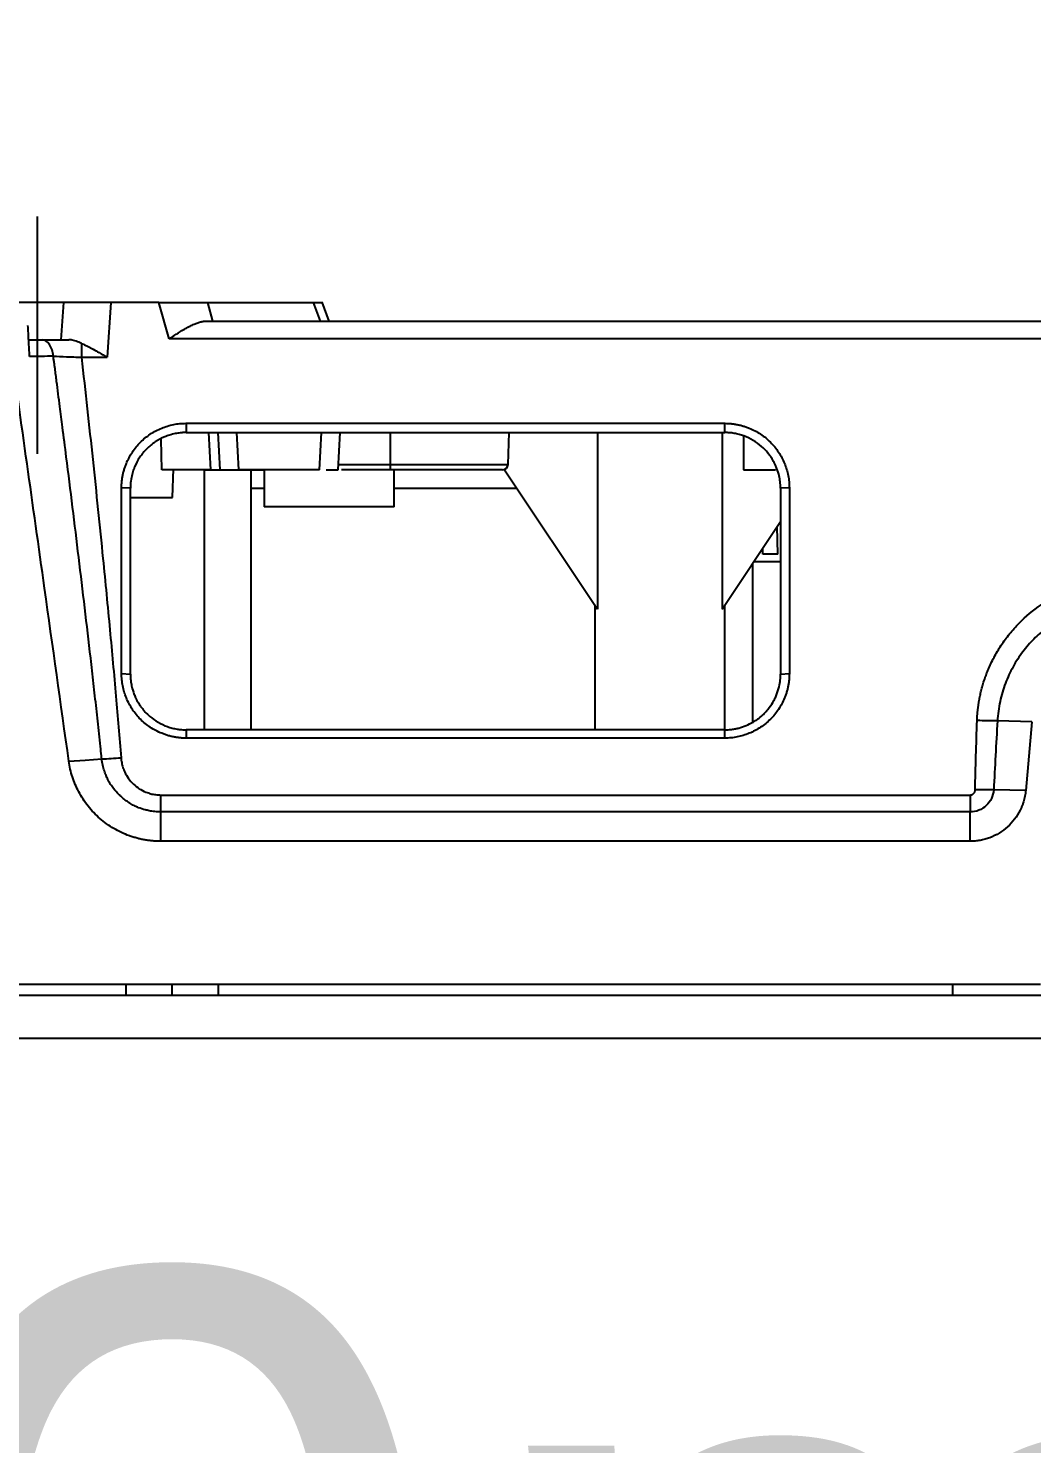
# Model space of a CAD drawing. Header units: millimetres. Extents: x 620 to 19791, y 2539 to 6969.
# Drawn here: x 7713.8 to 7767.8, y 3869.6 to 3945.7 of the extents above; entities that cross this region are included whole.
import ezdxf

# ---------------------------------------------------------------- set-up
doc = ezdxf.new("R2010")
doc.units = ezdxf.units.MM
doc.styles.get("Standard").update_dxf_attribs({"font": 'arial.ttf'})
doc.dimstyles.new('缩小5倍', dxfattribs={"dimtxt": 40, "dimasz": 20, "dimexe": 1, "dimexo": 0.2, "dimgap": 0, "dimtad": 1, "dimtoh": 1, "dimdec": 1, "dimzin": 9, "dimdsep": 46, "dimtxsty": 'Standard', "dimblk": '_FILLED', "dimcen": 0.2, "dimclrd": 256, "dimclre": 256, "dimclrt": 256, "dimadec": 1, "dimazin": 2, "dimtfac": 1, "dimtdec": 1, "dimtofl": 0, "dimtmove": 0, "dimatfit": 3, "dimldrblk": '_FILLED', "dimfxl": 1, "dimtolj": 1, "dimtzin": 0, "dimarcsym": 0})

# ---------------------------------------------------------------- blocks, each defined once
blk = doc.blocks.new('_FILLED')
at = {"color": 0, "linetype": 'ByBlock'}
blk.add_solid([(0, 0), (-1, 0.15), (-1, -0.15)], dxfattribs=at)
blk = doc.blocks.new('*D192')
at = {"lineweight": -2, "transparency": 16777216}
for p, q in [((7697.79, 3720.893), (7697.79, 3827.8)), ((7997.79, 3720.893), (7997.79, 3827.8)), ((7717.79, 3826.8), (7977.79, 3826.8))]:
    blk.add_line(p, q, dxfattribs=at)
at = {"layer": 'Defpoints', "color": 0, "transparency": 16777216}
for p in [(7997.79, 3826.8), (7697.79, 3720.693), (7997.79, 3720.693)]:
    blk.add_point(p, dxfattribs=at)
at = {"lineweight": -2, "transparency": 16777216, "xscale": 20, "yscale": 20, "zscale": 20, "rotation": 180}
blk.add_blockref('_FILLED', (7697.79, 3826.8), dxfattribs=at)
at = {"lineweight": -2, "transparency": 16777216, "xscale": 20, "yscale": 20, "zscale": 20}
blk.add_blockref('_FILLED', (7997.79, 3826.8), dxfattribs=at)
at = {"transparency": 16777216, "insert": (7847.79, 3852.693), "char_height": 40, "attachment_point": 5}
blk.add_mtext('\\A1;300mm [11 3/4"]', dxfattribs=at)

msp = doc.modelspace()

# ---------------------------------------------------------------- linework, layer by layer
at = {"color": 4}
msp.add_line((7714.28999, 3922.83991), (7714.28999, 3935.60384), dxfattribs=at)
at = {"color": 7, "linetype": 'Continuous', "lineweight": 25}
for p, q in [((7715.714, 3930.98079), (7701.9413, 3930.98079)), ((7715.57328, 3928.98079), (7715.714, 3930.98079)), ((7718.24203, 3930.98079), (7718.03456, 3928.0331)), ((7720.83189, 3930.98079), (7718.24203, 3930.98079)), ((7721.38564, 3929.03312), (7720.83189, 3930.98079)), ((7723.73629, 3929.98078), (7723.45197, 3930.98079)), ((7723.45197, 3930.98079), (7729.14439, 3930.98079)), ((7729.51902, 3929.98078), (7729.14439, 3930.98079)), ((7729.98778, 3929.98078), (7729.60729, 3930.99645)), ((7723.37672, 3929.98078), (7822.20327, 3929.98078)), ((7824.19435, 3929.03312), (7721.38564, 3929.03312)), ((7713.81643, 3928.98079), (7714.54242, 3928.98079)), ((7716.65876, 3928.78216), (7716.65876, 3928.03312)), ((7716.65876, 3928.03312), (7718.03456, 3928.0331)), ((7722.29049, 3924.48016), (7722.28979, 3923.98079)), ((7722.29049, 3924.48024), (7751.28959, 3924.48022)), ((7751.2901, 3923.98079), (7751.28959, 3924.48014)), ((7722.28979, 3923.98079), (7751.2901, 3923.98079)), ((7723.49962, 3923.98079), (7723.60489, 3921.97232)), ((7723.99963, 3923.98079), (7724.10488, 3921.97232)), ((7724.99963, 3923.98079), (7725.10457, 3921.97838)), ((7729.47542, 3921.97838), (7729.58036, 3923.98079)), ((7730.4751, 3921.97232), (7730.58036, 3923.98079)), ((7739.6255, 3922.27032), (7739.68523, 3923.98079)), ((7744.43589, 3923.98079), (7744.43589, 3914.48079)), ((7751.1441, 3923.98079), (7751.1441, 3914.48079)), ((7752.28999, 3923.79301), (7752.28999, 3921.97749)), ((7720.98133, 3921.98079), (7720.94475, 3923.62039)), ((7733.28999, 3921.98079), (7733.28999, 3922.27032)), ((7721.56738, 3920.47953), (7721.60811, 3922.0349)), ((7723.29, 3907.98078), (7723.29, 3921.98079)), ((7723.29, 3921.98079), (7726.51444, 3921.98079)), ((7725.79, 3907.98078), (7725.79, 3921.98079)), ((7726.49383, 3921.98079), (7726.49383, 3919.97694)), ((7733.28999, 3921.98079), (7730.65056, 3921.98079)), ((7733.49383, 3919.97694), (7733.49383, 3921.98079)), ((7739.43589, 3921.98079), (7744.43589, 3914.48079)), ((7719.29001, 3920.98068), (7718.81555, 3921.00399)), ((7718.81563, 3911.00771), (7718.8156, 3921.00399)), ((7719.28997, 3910.981), (7719.28998, 3920.98068)), ((7725.79, 3920.98079), (7726.49383, 3920.98079)), ((7733.49383, 3920.98079), (7740.10256, 3920.98079)), ((7754.76442, 3921.00351), (7754.28998, 3920.98069)), ((7754.29001, 3920.98069), (7754.29002, 3910.98079)), ((7754.76436, 3921.00352), (7754.76438, 3911.00744)), ((7751.1441, 3914.48079), (7754.29001, 3919.19966)), ((7753.34007, 3917.43079), (7753.33141, 3917.76175)), ((7752.79, 3908.39902), (7752.79, 3916.94963)), ((7754.29001, 3917.03079), (7752.8441, 3917.03079)), ((7754.28999, 3917.43091), (7754.28999, 3917.03079)), ((7744.29, 3914.69963), (7744.29, 3907.98078)), ((7751.28999, 3907.98134), (7751.28999, 3914.69963)), ((7718.81556, 3911.00771), (7719.29, 3910.98099)), ((7754.28999, 3910.98079), (7754.76446, 3911.00744)), ((7767.80904, 3908.41666), (7765.96473, 3908.45538)), ((7751.29022, 3907.98078), (7722.28989, 3907.98078)), ((7722.28989, 3907.98077), (7722.2902, 3907.5311)), ((7751.28969, 3907.53108), (7751.29022, 3907.98078)), ((7767.80905, 3908.41666), (7767.48556, 3904.71932)), ((7751.28969, 3907.53101), (7722.2902, 3907.53103)), ((7767.48556, 3904.71932), (7765.76461, 3904.74702)), ((7720.92095, 3904.47198), (7764.49696, 3904.47198)), ((7764.49696, 3904.47198), (7764.49696, 3903.5593)), ((7720.93093, 3901.98079), (7720.931, 3903.55932)), ((7764.49697, 3903.5593), (7720.931, 3903.55932)), ((7764.49697, 3901.98079), (7764.49697, 3903.5593)), ((7764.49697, 3901.98079), (7720.93093, 3901.98079)), ((7707.79, 3894.28079), (7768.29, 3894.28079)), ((7719.03999, 3894.28079), (7719.03999, 3893.68079)), ((7721.54, 3893.68079), (7721.54, 3894.28079)), ((7724.04, 3893.68079), (7724.04, 3894.28079)), ((7763.54, 3894.28079), (7763.54, 3893.68079)), ((7847.79, 3893.68079), (7697.78999, 3893.68079)), ((7697.78999, 3891.38079), (7847.79, 3891.38079))]:
    msp.add_line(p, q, dxfattribs=at)
at = {"color": 8, "linetype": 'Continuous', "lineweight": 25}
for p, q in [((7733.28999, 3922.27032), (7733.28999, 3923.98079)), ((7730.49072, 3922.27032), (7733.28999, 3922.27032)), ((7733.28999, 3922.27032), (7739.6255, 3922.27032)), ((7754.1398, 3917.43079), (7754.1009, 3918.916))]:
    msp.add_line(p, q, dxfattribs=at)
at = {"color": 7, "linetype": 'Continuous', "lineweight": 25, "flags": 128}
msp.add_lwpolyline([(7715.9796, 3906.28493), (7716.86462, 3906.34777), (7717.74963, 3906.41061)], dxfattribs=at)
at = {"color": 7, "linetype": 'Continuous', "lineweight": 25}
msp.add_arc((7739.32568, 3922.28079), 0.3, 270, 358, dxfattribs=at)
for points, knots in [([(7718.24203, 3930.98079), (7718.18218, 3930.9808), (7718.06297, 3930.98081), (7717.88553, 3930.98092), (7717.71081, 3930.98106), (7717.53936, 3930.9812), (7717.37172, 3930.98135), (7717.20837, 3930.98147), (7717.04977, 3930.98156), (7716.89635, 3930.98161), (7716.74848, 3930.98162), (7716.60651, 3930.98159), (7716.47076, 3930.98152), (7716.34149, 3930.98142), (7716.21895, 3930.9813), (7716.10335, 3930.98116), (7715.99481, 3930.98102), (7715.89365, 3930.9809), (7715.79934, 3930.98081), (7715.74236, 3930.98079), (7715.714, 3930.98079)], [0, 0, 0, 0, 0.05970949, 0.11892548, 0.17764878, 0.23588022, 0.29362067, 0.350871, 0.40763212, 0.46390495, 0.51969045, 0.57498959, 0.62980337, 0.68413283, 0.73797901, 0.79134302, 0.84422596, 0.89662897, 0.94855325, 1, 1, 1, 1]), ([(7720.83189, 3930.98079), (7720.89119, 3930.98079), (7721.00914, 3930.98079), (7721.18474, 3930.98079), (7721.35784, 3930.98079), (7721.52843, 3930.98079), (7721.69652, 3930.98079), (7721.86209, 3930.98079), (7722.02515, 3930.98079), (7722.18569, 3930.98079), (7722.3832, 3930.98079), (7722.61036, 3930.98079), (7722.85635, 3930.98079), (7723.07917, 3930.98079), (7723.28102, 3930.98079), (7723.39478, 3930.98079), (7723.45197, 3930.98079)], [0, 0, 0, 0, 0.05736449, 0.11408413, 0.17032671, 0.22626429, 0.28207177, 0.33792528, 0.3940005, 0.45047104, 0.50750691, 0.60809981, 0.706617, 0.80407376, 0.90151849, 1, 1, 1, 1]), ([(7729.14439, 3930.98079), (7729.27052, 3930.98079), (7729.52101, 3930.98079), (7729.64586, 3930.98079), (7729.61021, 3930.98079), (7729.60876, 3930.98079)], [0, 0, 0, 0, 0.49320298, 0.97942053, 1, 1, 1, 1]), ([(7721.38564, 3929.03312), (7721.43176, 3929.06341), (7721.51904, 3929.12072), (7721.64243, 3929.2008), (7721.75066, 3929.27042), (7721.84376, 3929.32967), (7721.99409, 3929.42387), (7722.19498, 3929.54462), (7722.44281, 3929.68228), (7722.66606, 3929.79177), (7722.87026, 3929.8765), (7723.05566, 3929.9361), (7723.22387, 3929.97353), (7723.32689, 3929.97842), (7723.37672, 3929.98079)], [0, 0, 0, 0, 0.06604303, 0.1249765, 0.17680064, 0.22151601, 0.2591238, 0.39383167, 0.51245561, 0.62351028, 0.727348, 0.82436598, 0.91505124, 1, 1, 1, 1]), ([(7713.86304, 3928.0757), (7713.84865, 3928.35717), (7713.82031, 3928.91193), (7713.79126, 3929.46656), (7713.77695, 3929.73979)], [0, 0, 0, 0, 0.50737245, 1, 1, 1, 1]), ([(7715.97966, 3906.28496), (7715.54392, 3909.39158), (7714.48276, 3916.95715), (7713.41755, 3924.52214), (7712.78975, 3928.98076)], [0, 0, 0, 0, 0.4106259, 1, 1, 1, 1]), ([(7715.14072, 3928.09001), (7715.12202, 3928.32988), (7715.04866, 3928.55652), (7714.8317, 3928.87933), (7714.68798, 3928.97526), (7714.54241, 3928.97992)], [0, 0, 0, 0, 0.5, 0.5, 1, 1, 1, 1]), ([(7714.54242, 3928.98079), (7714.58479, 3928.98079), (7714.66954, 3928.98079), (7714.80197, 3928.98079), (7714.93814, 3928.98079), (7715.07847, 3928.98079), (7715.254, 3928.98079), (7715.4667, 3928.98079), (7715.71805, 3928.98079), (7715.88962, 3928.98079), (7715.97547, 3928.98079)], [0, 0, 0, 0, 0.099597876, 0.199195396, 0.29899897, 0.399213739, 0.500042329, 0.667110017, 0.833447456, 1, 1, 1, 1]), ([(7716.65876, 3928.78216), (7716.60922, 3928.80349), (7716.51076, 3928.84587), (7716.36832, 3928.90152), (7716.23106, 3928.94516), (7716.09949, 3928.9748), (7716.01644, 3928.97881), (7715.97547, 3928.98079)], [0, 0, 0, 0, 0.20629978, 0.41006291, 0.61097712, 0.80811142, 1, 1, 1, 1]), ([(7716.65876, 3928.78216), (7716.69601, 3928.76568), (7716.77257, 3928.73181), (7716.89214, 3928.67457), (7717.01913, 3928.61096), (7717.15368, 3928.54049), (7717.34841, 3928.43459), (7717.64184, 3928.26641), (7717.89027, 3928.11882), (7718.03456, 3928.0331)], [0, 0, 0, 0, 0.08426191, 0.17318275, 0.26681476, 0.36520265, 0.46838493, 0.69124699, 1, 1, 1, 1]), ([(7715.14017, 3928.08991), (7714.92836, 3928.08752), (7714.50221, 3928.08271), (7714.07694, 3928.07805), (7713.86304, 3928.0757)], [0, 0, 0, 0, 0.49701272, 1, 1, 1, 1]), ([(7717.74963, 3906.41061), (7717.74367, 3906.46738), (7717.71991, 3906.69353), (7717.67568, 3907.14602), (7717.58792, 3907.99386), (7717.48574, 3908.89766), (7717.38587, 3909.80171), (7717.28385, 3910.70563), (7717.00029, 3913.19141), (7716.51743, 3917.25726), (7716.0033, 3921.40403), (7715.65932, 3924.1122), (7715.51441, 3925.24167), (7715.40923, 3926.061), (7715.335, 3926.62489), (7715.27835, 3927.07501), (7715.23522, 3927.41353), (7715.19424, 3927.7065), (7715.16157, 3927.93186), (7715.14629, 3928.04467), (7715.14017, 3928.08991)], [0, 0, 0, 0, 0.00784126, 0.03124126, 0.06247517, 0.12495482, 0.15619648, 0.18743991, 0.24993064, 0.49992969, 0.74995762, 0.82399423, 0.87497136, 0.90639642, 0.93747818, 0.95310202, 0.9687278, 0.9843632, 0.99372935, 1, 1, 1, 1]), ([(7715.14107, 3928.09007), (7715.35764, 3928.08379), (7715.60113, 3928.07559), (7716.11598, 3928.05626), (7716.38734, 3928.04513), (7716.65876, 3928.03312)], [0, 0, 0, 0, 0.5, 0.5, 1, 1, 1, 1]), ([(7716.65876, 3928.03312), (7716.76239, 3927.10843), (7716.96801, 3925.27379), (7717.26322, 3922.54272), (7717.5455, 3919.85496), (7717.85619, 3916.7979), (7718.18183, 3913.44587), (7718.50945, 3909.87325), (7718.69827, 3907.57936), (7718.78899, 3906.47727)], [0, 0, 0, 0, 0.128864046, 0.255675468, 0.380435549, 0.503145634, 0.681236991, 0.846852742, 1, 1, 1, 1]), ([(7718.8156, 3921.00399), (7718.81666, 3921.06819), (7718.81878, 3921.19619), (7718.83535, 3921.38722), (7718.86177, 3921.57646), (7718.89897, 3921.76393), (7718.94671, 3921.94961), (7719.00504, 3922.13353), (7719.13273, 3922.47085), (7719.37752, 3922.93949), (7719.81618, 3923.47613), (7720.3528, 3923.91542), (7720.8644, 3924.18317), (7721.29498, 3924.33728), (7721.62173, 3924.41886), (7721.95419, 3924.47016), (7722.17812, 3924.47687), (7722.29049, 3924.48024)], [0, 0, 0, 0, 0.03534978, 0.07048242, 0.10550662, 0.1405321, 0.17566853, 0.21102459, 0.24670693, 0.374223, 0.49999051, 0.62566566, 0.75325283, 0.81543629, 0.87689852, 0.93822372, 1, 1, 1, 1]), ([(7751.28959, 3924.48022), (7751.35391, 3924.47904), (7751.48215, 3924.4767), (7751.6735, 3924.4598), (7751.86303, 3924.43307), (7752.05074, 3924.39558), (7752.23662, 3924.34757), (7752.42069, 3924.28899), (7752.75819, 3924.16089), (7753.22695, 3923.91556), (7753.76341, 3923.47652), (7754.20228, 3922.93974), (7754.46943, 3922.42826), (7754.623, 3921.99792), (7754.70411, 3921.67144), (7754.75488, 3921.33934), (7754.76119, 3921.11573), (7754.76436, 3921.00351)], [0, 0, 0, 0, 0.03536774, 0.07051478, 0.10554979, 0.14058247, 0.17572253, 0.2110787, 0.24675772, 0.37422889, 0.49999114, 0.62564741, 0.75325994, 0.81544976, 0.876913, 0.93823372, 1, 1, 1, 1]), ([(7722.28979, 3923.981), (7722.24991, 3923.98053), (7722.14476, 3923.97931), (7721.94931, 3923.96444), (7721.68926, 3923.92502), (7721.41078, 3923.85403), (7721.04147, 3923.72042), (7720.61353, 3923.49197), (7720.15569, 3923.11654), (7719.78019, 3922.65927), (7719.54994, 3922.22871), (7719.41632, 3921.85906), (7719.33585, 3921.54022), (7719.29497, 3921.24178), (7719.29134, 3921.04531), (7719.29015, 3920.98068)], [0, 0, 0, 0, 0.02539144, 0.06694411, 0.12468715, 0.19267, 0.24956982, 0.37455575, 0.49944237, 0.62437069, 0.74939693, 0.80867972, 0.8747064, 0.95879007, 1, 1, 1, 1]), ([(7754.28984, 3920.98069), (7754.28878, 3921.04035), (7754.28669, 3921.15712), (7754.27066, 3921.32784), (7754.247, 3921.48992), (7754.19932, 3921.72761), (7754.12577, 3921.9745), (7754.0096, 3922.25673), (7753.88542, 3922.49648), (7753.7439, 3922.71128), (7753.54876, 3922.96702), (7753.26549, 3923.26075), (7752.82418, 3923.57486), (7752.40592, 3923.77447), (7752.05518, 3923.88608), (7751.79877, 3923.94163), (7751.54161, 3923.97541), (7751.37392, 3923.97913), (7751.2901, 3923.981)], [0, 0, 0, 0, 0.038037009, 0.074449833, 0.109246744, 0.142429411, 0.228961445, 0.272876511, 0.336877434, 0.400759786, 0.436621756, 0.541839393, 0.659253531, 0.779853632, 0.835179344, 0.893291995, 0.946665351, 1, 1, 1, 1]), ([(7723.6265, 3921.98079), (7722.86993, 3921.98079), (7722.23399, 3921.98079), (7721.32314, 3921.98079), (7721.04879, 3921.98079), (7720.98133, 3921.98079)], [0, 0, 0, 0, 0.5, 0.5, 1, 1, 1, 1]), ([(7723.63308, 3921.98079), (7723.62988, 3921.98079), (7723.62102, 3921.98079), (7723.79179, 3921.98079), (7724.02744, 3921.98079), (7724.10444, 3921.98079)], [0, 0, 0, 0, 0.27566923, 0.76332612, 1, 1, 1, 1]), ([(7724.10444, 3921.98079), (7724.13831, 3921.98079), (7724.19216, 3921.98079), (7724.60224, 3921.98079), (7724.75443, 3921.98079)], [0, 0, 0, 0, 0.62887978, 1, 1, 1, 1]), ([(7729.47555, 3921.98079), (7729.47555, 3921.98079), (7729.41866, 3921.98079), (7729.1997, 3921.98079), (7729.03771, 3921.98079), (7728.63312, 3921.98079), (7728.39068, 3921.98079), (7727.86206, 3921.98079), (7727.57608, 3921.98079), (7727.00391, 3921.98079), (7726.71793, 3921.98079), (7726.18931, 3921.98079), (7725.94687, 3921.98079), (7725.54228, 3921.98079), (7725.38029, 3921.98079), (7725.16133, 3921.98079), (7725.10444, 3921.98079), (7725.10444, 3921.98079)], [0, 0, 0, 0, 0.125, 0.125, 0.25, 0.25, 0.375, 0.375, 0.5, 0.5, 0.625, 0.625, 0.75, 0.75, 0.875, 0.875, 1, 1, 1, 1]), ([(7729.82556, 3921.98079), (7729.97775, 3921.98079), (7730.38783, 3921.98079), (7730.44168, 3921.98079), (7730.47555, 3921.98079)], [0, 0, 0, 0, 0.37111956, 1, 1, 1, 1]), ([(7739.32568, 3921.98079), (7739.32492, 3921.98079), (7739.32338, 3921.98079), (7739.31084, 3921.98079), (7739.29079, 3921.98079), (7739.26251, 3921.98079), (7739.20638, 3921.98079), (7739.09992, 3921.98079), (7738.9081, 3921.98079), (7738.65847, 3921.98079), (7738.24385, 3921.98079), (7737.58839, 3921.98079), (7736.78104, 3921.98079), (7736.0713, 3921.98079), (7735.52302, 3921.98079), (7734.96058, 3921.98079), (7734.46053, 3921.98079), (7734.025, 3921.98079), (7733.65822, 3921.98079), (7733.41283, 3921.98079), (7733.29, 3921.98079)], [0, 0, 0, 0, 0.02332645, 0.04661489, 0.06989663, 0.09320302, 0.1165653, 0.17830118, 0.24009241, 0.30440244, 0.36876805, 0.50000587, 0.6312437, 0.69555373, 0.75991934, 0.82165521, 0.88344644, 0.9223094, 0.96111219, 1, 1, 1, 1]), ([(7752.28999, 3921.98079), (7752.33613, 3921.98079), (7752.4284, 3921.98079), (7753.07839, 3921.98079), (7753.72079, 3921.98079), (7754.02065, 3921.98079)], [0, 0, 0, 0, 0.34777919, 0.6955597, 1, 1, 1, 1]), ([(7719.28998, 3920.48079), (7719.33898, 3920.48079), (7720.18074, 3920.48079), (7721.19898, 3920.48079), (7721.4446, 3920.48079), (7721.56741, 3920.48079)], [0, 0, 0, 0, 0.02997791, 0.51498802, 1, 1, 1, 1]), ([(7733.49383, 3919.98079), (7733.49383, 3919.98079), (7733.40273, 3919.98079), (7733.05208, 3919.98079), (7732.79266, 3919.98079), (7732.14474, 3919.98079), (7731.7565, 3919.98079), (7730.90995, 3919.98079), (7730.45198, 3919.98079), (7729.53568, 3919.98079), (7729.07771, 3919.98079), (7728.23116, 3919.98079), (7727.84292, 3919.98079), (7727.195, 3919.98079), (7726.93558, 3919.98079), (7726.58493, 3919.98079), (7726.49383, 3919.98079), (7726.49383, 3919.98079)], [0, 0, 0, 0, 0.125, 0.125, 0.25, 0.25, 0.375, 0.375, 0.5, 0.5, 0.625, 0.625, 0.75, 0.75, 0.875, 0.875, 1, 1, 1, 1]), ([(7754.1398, 3917.43079), (7754.10957, 3917.43079), (7754.05047, 3917.43079), (7753.96434, 3917.43079), (7753.88306, 3917.43079), (7753.78885, 3917.43079), (7753.68235, 3917.43079), (7753.57195, 3917.43079), (7753.47566, 3917.43079), (7753.39853, 3917.43079), (7753.34854, 3917.43079), (7753.34297, 3917.43079), (7753.34007, 3917.43079)], [0, 0, 0, 0, 0.07201286, 0.14078035, 0.2070475, 0.27164591, 0.38084596, 0.50019148, 0.61914575, 0.72873562, 0.85915891, 1, 1, 1, 1]), ([(7764.86841, 3908.4794), (7764.87255, 3908.57029), (7764.88081, 3908.7516), (7764.90493, 3909.02228), (7764.93762, 3909.29097), (7764.97971, 3909.55766), (7765.03097, 3909.82234), (7765.09147, 3910.08503), (7765.16119, 3910.3457), (7765.24014, 3910.60438), (7765.3283, 3910.86104), (7765.4257, 3911.1157), (7765.59468, 3911.51626), (7765.86123, 3912.05004), (7766.26521, 3912.69475), (7766.73114, 3913.29979), (7767.43583, 3914.04833), (7768.44678, 3914.84756), (7769.81265, 3915.55755), (7771.28419, 3915.98383), (7772.80929, 3916.12894), (7774.33609, 3915.97712), (7775.80748, 3915.54025), (7777.16942, 3914.82463), (7778.17255, 3914.02227), (7778.86979, 3913.27467), (7779.33138, 3912.67053), (7779.7318, 3912.0264), (7780.02892, 3911.42624), (7780.24627, 3910.88605), (7780.40151, 3910.41762), (7780.52631, 3909.94255), (7780.61997, 3909.46084), (7780.68519, 3908.97261), (7780.70277, 3908.64416), (7780.7116, 3908.47934)], [0, 0, 0, 0, 0.01126376, 0.02247158, 0.03363674, 0.04477263, 0.05589276, 0.0670107, 0.07814003, 0.08929428, 0.1004869, 0.1117312, 0.1230403, 0.15429813, 0.18546075, 0.21706962, 0.24864468, 0.31249855, 0.37543974, 0.43787589, 0.50078685, 0.56373219, 0.62642941, 0.68942469, 0.75286567, 0.7842845, 0.81575454, 0.84680051, 0.87801847, 0.8985187, 0.91884325, 0.93907232, 0.95928726, 0.97956958, 1, 1, 1, 1]), ([(7779.61525, 3908.45538), (7779.60989, 3908.5381), (7779.59922, 3908.70289), (7779.57184, 3908.94815), (7779.53653, 3909.1903), (7779.49273, 3909.42897), (7779.44095, 3909.66388), (7779.3814, 3909.89482), (7779.31439, 3910.12155), (7779.24021, 3910.34386), (7779.15914, 3910.56155), (7779.0715, 3910.77442), (7778.97757, 3910.98235), (7778.87765, 3911.18517), (7778.77203, 3911.38276), (7778.66101, 3911.57501), (7778.54488, 3911.76181), (7778.42393, 3911.94307), (7778.29846, 3912.11872), (7778.16876, 3912.28868), (7778.03512, 3912.45292), (7777.8978, 3912.61139), (7777.75707, 3912.76409), (7777.6132, 3912.911), (7777.46648, 3913.05211), (7777.31716, 3913.18741), (7777.16549, 3913.31694), (7777.01172, 3913.44073), (7776.8561, 3913.55879), (7776.69886, 3913.67118), (7776.54024, 3913.77796), (7776.38045, 3913.87918), (7776.2197, 3913.97492), (7776.05821, 3914.06525), (7775.89618, 3914.15024), (7775.7338, 3914.22999), (7775.57127, 3914.30458), (7775.40877, 3914.37411), (7775.24646, 3914.43869), (7775.08452, 3914.49842), (7774.92311, 3914.5534), (7774.76237, 3914.60376), (7774.60244, 3914.6496), (7774.44348, 3914.69105), (7774.28561, 3914.72823), (7774.12895, 3914.76127), (7773.97361, 3914.79028), (7773.81972, 3914.81539), (7773.66737, 3914.83674), (7773.51666, 3914.85444), (7773.36769, 3914.86864), (7773.22052, 3914.87945), (7773.07526, 3914.88702), (7772.93196, 3914.89146), (7772.72798, 3914.89356), (7772.4596, 3914.88717), (7772.12391, 3914.8629), (7771.78077, 3914.82089), (7771.43126, 3914.75987), (7771.07655, 3914.67861), (7770.71799, 3914.57595), (7770.35706, 3914.45074), (7769.9954, 3914.30196), (7769.63479, 3914.12865), (7769.27717, 3913.92998), (7768.92462, 3913.70525), (7768.57938, 3913.4539), (7768.24378, 3913.17555), (7767.92033, 3912.87001), (7767.61161, 3912.5373), (7767.32033, 3912.17767), (7767.04925, 3911.79161), (7766.80122, 3911.37991), (7766.5791, 3910.9436), (7766.38584, 3910.48404), (7766.22407, 3910.00291), (7766.09759, 3909.50216), (7766.00549, 3908.98465), (7765.97838, 3908.6327), (7765.96472, 3908.45538)], [0, 0, 0, 0, 0.01202499, 0.02395676, 0.03579047, 0.04752217, 0.0591523, 0.07068251, 0.08211351, 0.09344454, 0.1046743, 0.1158037, 0.12683372, 0.13776434, 0.14859537, 0.15932667, 0.16995905, 0.18049312, 0.19092751, 0.20126137, 0.21149546, 0.22163057, 0.2316673, 0.24160532, 0.25144367, 0.26118226, 0.27082146, 0.28036113, 0.28980091, 0.29914074, 0.30838072, 0.31752103, 0.32656185, 0.33550298, 0.34434402, 0.3530848, 0.36172532, 0.37026556, 0.37870543, 0.38704484, 0.39528372, 0.40342199, 0.41145958, 0.41939642, 0.42723245, 0.4349676, 0.44260183, 0.45013506, 0.45756725, 0.46489834, 0.47212829, 0.47925706, 0.4862846, 0.49321087, 0.50003584, 0.51585045, 0.53210578, 0.54880133, 0.56593656, 0.58351085, 0.60152351, 0.61997381, 0.63886098, 0.65818423, 0.67794274, 0.69813572, 0.7187624, 0.7398221, 0.76131422, 0.78323831, 0.8055941, 0.82838154, 0.85160086, 0.87525263, 0.89933762, 0.9238578, 0.94881412, 0.9742108, 1, 1, 1, 1]), ([(7722.2902, 3907.53103), (7722.22584, 3907.5322), (7722.09752, 3907.53454), (7721.90609, 3907.55143), (7721.71651, 3907.57814), (7721.52878, 3907.61562), (7721.34292, 3907.66361), (7721.15892, 3907.72217), (7720.82155, 3907.85027), (7720.35291, 3908.09567), (7719.81656, 3908.53472), (7719.3777, 3909.07147), (7719.11057, 3909.58289), (7718.95698, 3910.01323), (7718.87586, 3910.33973), (7718.8251, 3910.67185), (7718.8188, 3910.89549), (7718.81564, 3911.00771)], [0, 0, 0, 0, 0.03539202, 0.07055607, 0.10560079, 0.14063593, 0.17577134, 0.21111592, 0.24677667, 0.37421553, 0.49999284, 0.6256344, 0.75323615, 0.81543164, 0.87690047, 0.9382271, 1, 1, 1, 1]), ([(7719.2902, 3910.981), (7719.29115, 3910.92459), (7719.29307, 3910.81101), (7719.30854, 3910.64009), (7719.33341, 3910.46804), (7719.38303, 3910.22556), (7719.46128, 3909.96759), (7719.58227, 3909.68057), (7719.71502, 3909.43178), (7719.88742, 3909.1759), (7720.09035, 3908.9295), (7720.38017, 3908.65142), (7720.77973, 3908.37399), (7721.19703, 3908.17852), (7721.54509, 3908.07029), (7721.79643, 3908.01742), (7722.04608, 3907.98571), (7722.20864, 3907.98229), (7722.28989, 3907.98058)], [0, 0, 0, 0, 0.03597254, 0.07242076, 0.10935479, 0.14677944, 0.2302005, 0.28070426, 0.34519249, 0.40956882, 0.47699006, 0.5482405, 0.66481002, 0.78502024, 0.84009583, 0.89656966, 0.94830503, 1, 1, 1, 1]), ([(7754.76438, 3911.00744), (7754.76333, 3910.94321), (7754.76122, 3910.81516), (7754.74465, 3910.62407), (7754.71824, 3910.43476), (7754.68104, 3910.24725), (7754.6333, 3910.06153), (7754.57497, 3909.8776), (7754.4473, 3909.54031), (7754.20252, 3909.07174), (7753.76388, 3908.53516), (7753.22737, 3908.09584), (7752.71591, 3907.82801), (7752.28545, 3907.6739), (7751.95872, 3907.59234), (7751.62616, 3907.54107), (7751.40213, 3907.53437), (7751.28969, 3907.53101)], [0, 0, 0, 0, 0.03536376, 0.07050821, 0.10554206, 0.14057507, 0.175717, 0.21107659, 0.2467606, 0.37424275, 0.49999676, 0.6256832, 0.75323288, 0.81538949, 0.87684556, 0.93818625, 1, 1, 1, 1]), ([(7751.29022, 3907.98058), (7751.3332, 3907.98108), (7751.45628, 3907.98251), (7751.64874, 3907.9989), (7751.8555, 3908.03169), (7752.11598, 3908.09131), (7752.43967, 3908.20218), (7752.876, 3908.42053), (7753.23827, 3908.68201), (7753.51341, 3908.95839), (7753.72622, 3909.21827), (7753.89795, 3909.48527), (7754.03238, 3909.75821), (7754.14486, 3910.0402), (7754.23498, 3910.37202), (7754.28349, 3910.71168), (7754.28798, 3910.90327), (7754.2898, 3910.9808)], [0, 0, 0, 0, 0.02736357, 0.07834463, 0.12278625, 0.1605311, 0.24836512, 0.33985924, 0.47059402, 0.53058261, 0.5879704, 0.68443119, 0.7320363, 0.78175881, 0.87783247, 0.95056159, 1, 1, 1, 1]), ([(7764.76357, 3904.74478), (7764.7787, 3905.35467), (7764.8096, 3906.59966), (7764.84855, 3907.84442), (7764.86841, 3908.4794)], [0, 0, 0, 0, 0.48987715, 1, 1, 1, 1]), ([(7720.93093, 3901.98079), (7720.85839, 3901.98167), (7720.71372, 3901.98344), (7720.49757, 3901.99783), (7720.28302, 3902.02084), (7720.07008, 3902.05331), (7719.85873, 3902.095), (7719.649, 3902.14598), (7719.44086, 3902.20625), (7719.01221, 3902.35051), (7718.38463, 3902.64283), (7717.63255, 3903.18613), (7716.98962, 3903.85545), (7716.57358, 3904.49695), (7716.31753, 3905.03568), (7716.16721, 3905.44094), (7716.05037, 3905.85752), (7716.00329, 3906.14212), (7715.97966, 3906.28496)], [0, 0, 0, 0, 0.03043091, 0.06069348, 0.09084408, 0.12093972, 0.15103771, 0.18119538, 0.21146968, 0.24191692, 0.37093499, 0.50002759, 0.62904534, 0.75813819, 0.8188179, 0.87904976, 0.93929134, 1, 1, 1, 1]), ([(7720.931, 3903.55932), (7720.8776, 3903.56001), (7720.77073, 3903.56138), (7720.61077, 3903.57407), (7720.45155, 3903.59435), (7720.27843, 3903.62633), (7720.03751, 3903.68269), (7719.76702, 3903.77083), (7719.48743, 3903.89589), (7719.16108, 3904.08179), (7718.89347, 3904.29007), (7718.60664, 3904.55741), (7718.41422, 3904.77388), (7718.22134, 3905.04792), (7718.08922, 3905.2809), (7717.97669, 3905.52438), (7717.88162, 3905.7806), (7717.79782, 3906.07968), (7717.76635, 3906.29646), (7717.74974, 3906.41084)], [0, 0, 0, 0, 0.03425822, 0.06856667, 0.10289083, 0.13720836, 0.18148433, 0.26159749, 0.31929484, 0.37775465, 0.50229778, 0.53568673, 0.62942812, 0.6874402, 0.75055325, 0.80107287, 0.85949819, 0.92586515, 1, 1, 1, 1]), ([(7718.78899, 3906.47727), (7718.79289, 3906.43286), (7718.80065, 3906.34435), (7718.82248, 3906.21312), (7718.85173, 3906.08387), (7718.88913, 3905.95666), (7718.93449, 3905.83148), (7719.02298, 3905.62712), (7719.18157, 3905.35596), (7719.44812, 3905.05226), (7719.76591, 3904.80139), (7720.08712, 3904.63599), (7720.38562, 3904.53688), (7720.65102, 3904.48284), (7720.83072, 3904.47561), (7720.92095, 3904.47198)], [0, 0, 0, 0, 0.0416084, 0.08291553, 0.12407783, 0.16525339, 0.20660015, 0.24827411, 0.3730406, 0.49784516, 0.62317215, 0.74853315, 0.83255528, 0.91592451, 1, 1, 1, 1]), ([(7765.76461, 3904.74702), (7765.74318, 3904.42869), (7765.59727, 3904.11923), (7765.13328, 3903.68481), (7764.81522, 3903.55982), (7764.49696, 3903.5593)], [0, 0, 0, 0, 0.5, 0.5, 1, 1, 1, 1]), ([(7764.49696, 3904.47198), (7764.51425, 3904.47284), (7764.54823, 3904.47453), (7764.59721, 3904.4893), (7764.64239, 3904.51329), (7764.68262, 3904.54591), (7764.71694, 3904.58579), (7764.74355, 3904.63285), (7764.76165, 3904.68661), (7764.76292, 3904.72523), (7764.76357, 3904.74478)], [0, 0, 0, 0, 0.12192927, 0.23970641, 0.35803321, 0.48154868, 0.60371567, 0.72785549, 0.86223779, 1, 1, 1, 1]), ([(7767.48556, 3904.71932), (7767.47998, 3904.66604), (7767.46887, 3904.55994), (7767.44182, 3904.40271), (7767.40724, 3904.24799), (7767.36439, 3904.09585), (7767.31346, 3903.94628), (7767.25443, 3903.79927), (7767.12966, 3903.53136), (7766.90423, 3903.16277), (7766.52397, 3902.74446), (7766.07088, 3902.40592), (7765.64922, 3902.20232), (7765.29846, 3902.0862), (7765.03604, 3902.02602), (7764.7683, 3901.98818), (7764.58777, 3901.98326), (7764.49697, 3901.98079)], [0, 0, 0, 0, 0.03614183, 0.07196939, 0.10758235, 0.14308219, 0.17857137, 0.21415244, 0.24992716, 0.37795455, 0.50387415, 0.62915406, 0.75729865, 0.8178974, 0.87821379, 0.9387493, 1, 1, 1, 1]), ([(7765.76463, 3904.74702), (7765.71967, 3904.74762), (7765.62954, 3904.74883), (7765.49012, 3904.7498), (7765.34796, 3904.75017), (7765.20344, 3904.74987), (7765.05741, 3904.74889), (7764.91061, 3904.74729), (7764.81253, 3904.74561), (7764.76357, 3904.74478)], [0, 0, 0, 0, 0.14192076, 0.28454849, 0.42764926, 0.57098457, 0.71431401, 0.8573979, 1, 1, 1, 1]), ([(7720.931, 3903.55932), (7720.93095, 3903.60696), (7720.93084, 3903.70245), (7720.92996, 3903.85059), (7720.92858, 3904.002), (7720.92661, 3904.15652), (7720.92413, 3904.31338), (7720.92201, 3904.41904), (7720.92095, 3904.47198)], [0, 0, 0, 0, 0.16497156, 0.33061844, 0.49694269, 0.66394636, 0.83163146, 1, 1, 1, 1])]:
    msp.add_open_spline(points, degree=3, knots=knots, dxfattribs=at)
for points in [[(7765.96472, 3908.45538), (7765.62863, 3908.45826), (7765.24453, 3908.46669), (7764.86841, 3908.4794)], [(7765.96473, 3908.45538), (7765.8942, 3907.21943), (7765.82749, 3905.98334), (7765.76463, 3904.74702)], [(7717.74974, 3906.41084), (7718.07199, 3906.42806), (7718.43437, 3906.45118), (7718.78899, 3906.47727)]]:
    msp.add_open_spline(points, degree=3, dxfattribs=at)

# ---------------------------------------------------------------- dimensions: what is measured, and where the dimension line sits
dim = msp.add_linear_dim(base=(7997.79, 3826.79989), p1=(7697.79, 3720.693), p2=(7997.79, 3720.693), dimstyle='缩小5倍', override={"dimpost": 'mm'})
dim.commit()
dim.dimension.update_dxf_attribs({"geometry": '*D192', "text_midpoint": (7847.79, 3826.79989), "dimtype": 160})

doc.saveas('drawing.dxf')
